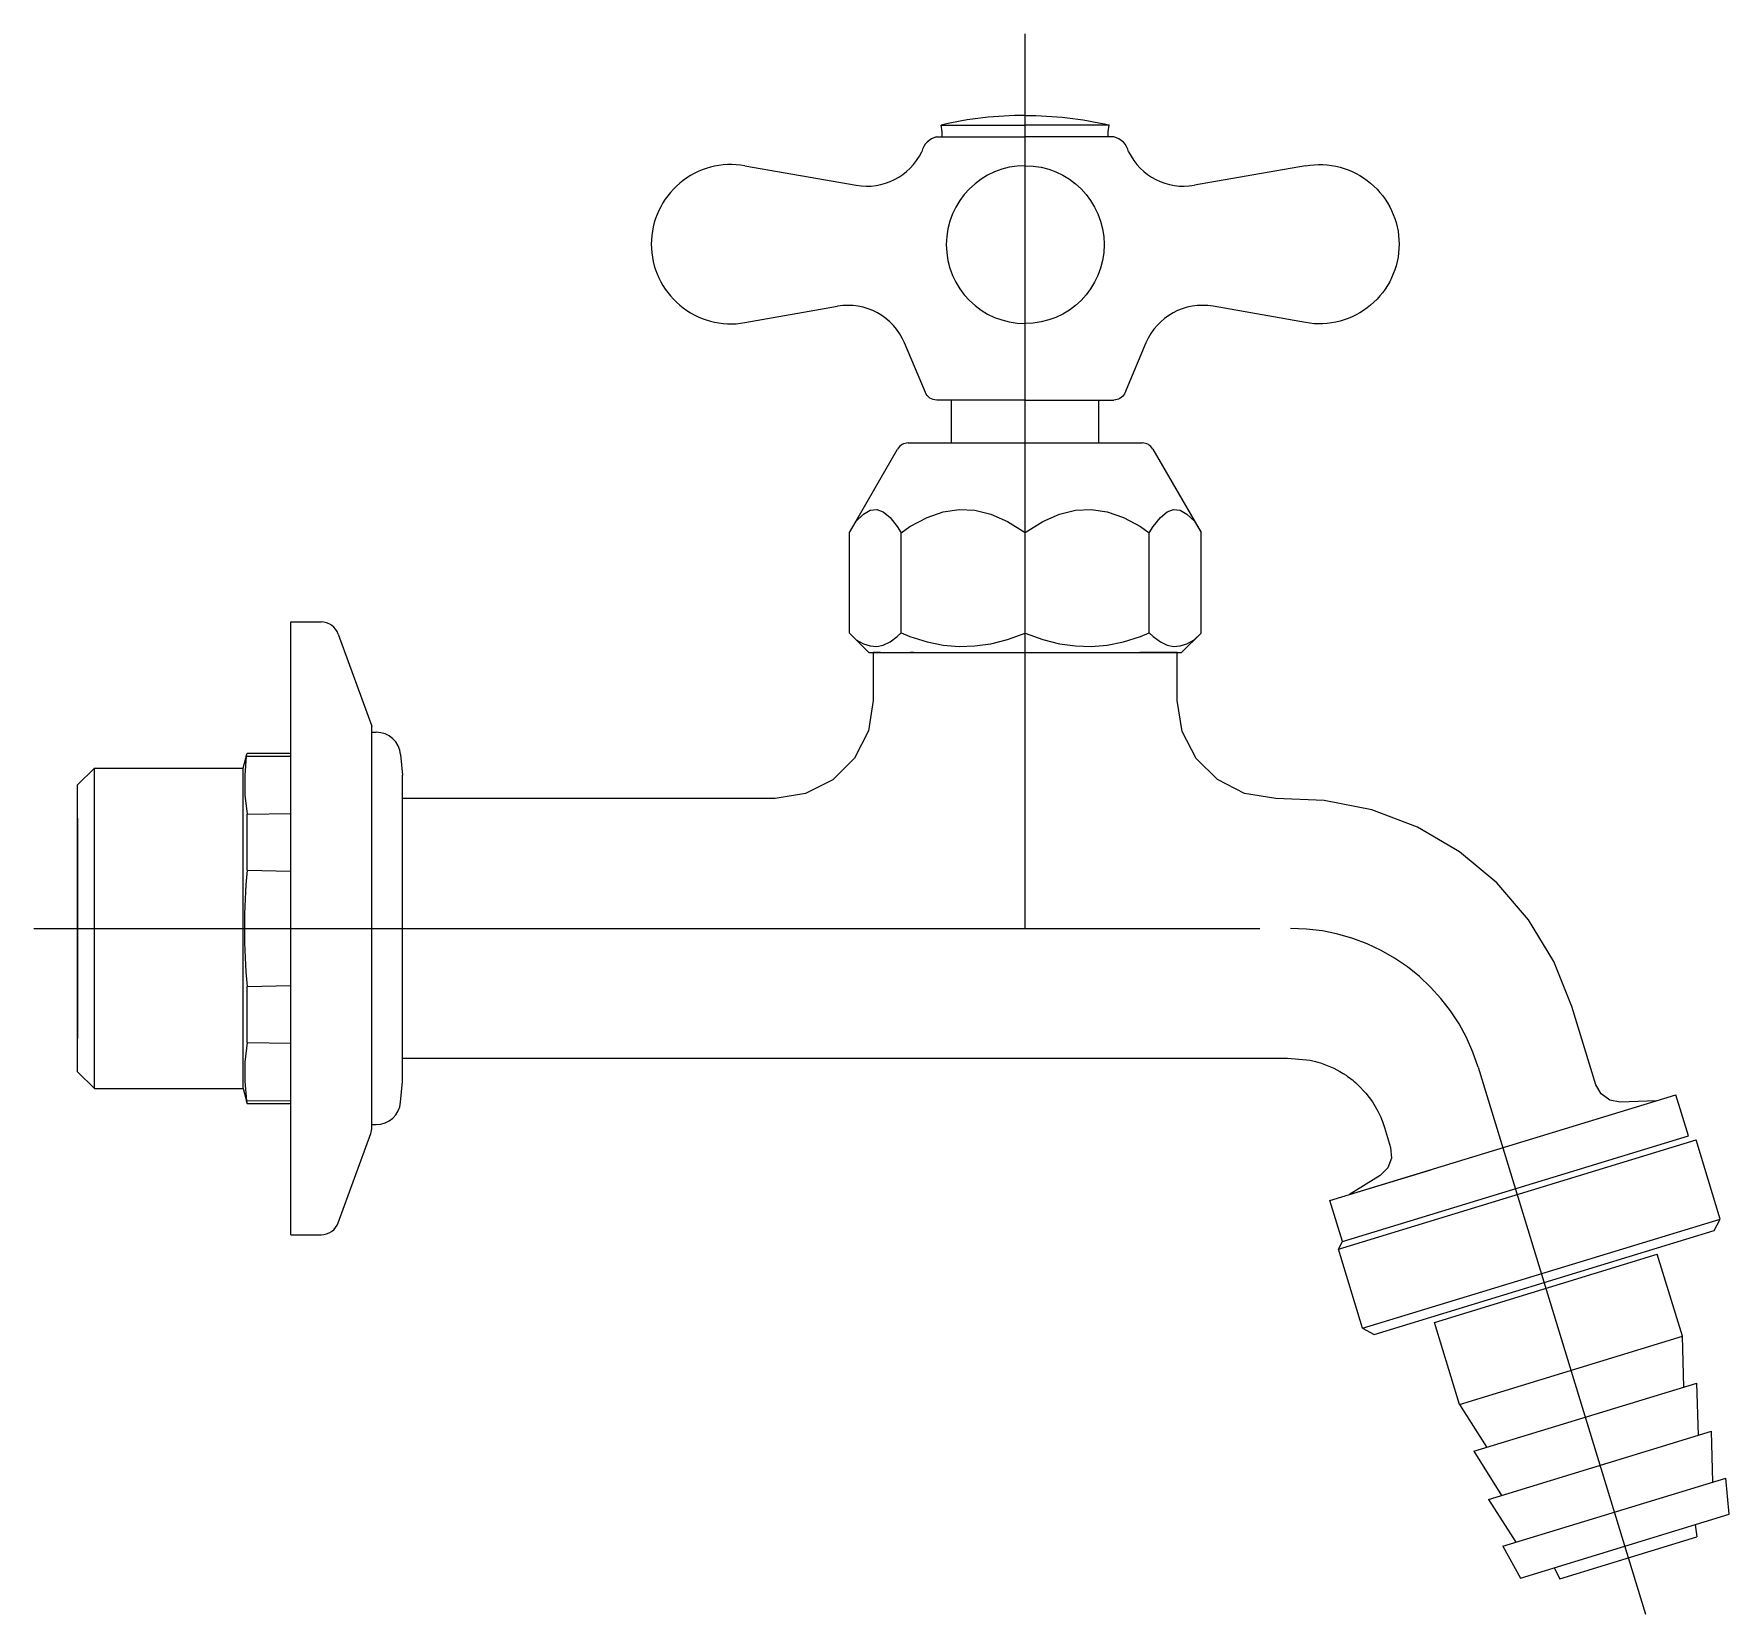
# Model space of a CAD drawing. Extents: x 17.761 to 17.899, y -2.568 to -2.439.
import ezdxf

# ---------------------------------------------------------------- set-up
doc = ezdxf.new("R2010")
doc.units = 0
doc.header["$LTSCALE"] = 0.2
doc.header["$MEASUREMENT"] = 0
doc.linetypes.add('AXES', pattern=[0.5400000065565109, 0.300000011920929, -0.07999999821186066, 0.07999999821186066, -0.07999999821186066])
doc.linetypes.add('CONTINU', pattern=[0])
doc.layers.get('0').update_dxf_attribs({"linetype": 'CONTINUOUS'})
doc.layers.add('DECA_EIXOS', color=5, linetype='AXES')

msp = doc.modelspace()

# ---------------------------------------------------------------- linework, layer by layer
at = {"linetype": 'CONTINU'}
for p, q in [((17.83424051721713, -2.44761507120342), (17.84146499633789, -2.447615070284796)), ((17.84868947545866, -2.44761507120342), (17.84146499633789, -2.447615070284796)), ((17.81859510324223, -2.449964063574017), (17.82766815681671, -2.451562112982212)), ((17.86433488943355, -2.449964063574017), (17.85526183585907, -2.451562112982212)), ((17.81859381875159, -2.46276630605601), (17.82614528213573, -2.461434782271948))]:
    msp.add_line(p, q, dxfattribs=at)
for points in [[(17.84146499633789, -2.445857678660908, 0.05765208997580709), (17.8346150588003, -2.44665018670455)], [(17.84146499633789, -2.445857678660908, -0.05765208997580709), (17.84831493387548, -2.44665018670455)], [(17.81859510324223, -2.449964063574017, 0.2204718550951991), (17.81328693954612, -2.451385738660687)], [(17.84146499633789, -2.449963820227432, 0.9999999999999999), (17.84146499633789, -2.462839042433547)], [(17.84146499633789, -2.449963820227432, -0.9999999999999999), (17.84146499633789, -2.462839042433547)], [(17.86433488943355, -2.449964063574017, -0.2204718550951991), (17.86964305312966, -2.451385738660687)], [(17.81328693954612, -2.451385738660687, 0.2204207080055777), (17.81096499807488, -2.456364875755574)], [(17.86964305312966, -2.451385738660687, -0.2204207080055777), (17.8719649946009, -2.456364875755574)], [(17.81096499807488, -2.456364875755574, 0.2204565901940726), (17.81328693376431, -2.461344409656302)], [(17.8719649946009, -2.456364875755574, -0.2204565901940726), (17.86964305891147, -2.461344409656302)], [(17.81328693376431, -2.461344409656302, 0.2204184390585335), (17.81859381875159, -2.46276630605601)], [(17.86433617392419, -2.46276630605601), (17.85678471054005, -2.461434782271948, 0.3502766352187807), (17.85130878303675, -2.464421390498284), (17.84956324395296, -2.468577250782817)], [(17.86964305891147, -2.461344409656302, -0.2204184390585335), (17.86433617392419, -2.46276630605601)], [(17.84146499633789, -2.469084095655158), (17.8342442407654, -2.469084094632858, -0.3019971918684024), (17.83332226496081, -2.468471341782225), (17.83162120963903, -2.464421390498284)], [(17.84956324395296, -2.468577250782817, -0.2701478738600387), (17.84869321760709, -2.469084094631801)], [(17.83192160606384, -2.472584095009613, 0.2679461239884639), (17.83105560021975, -2.473084077105411)], [(17.85187445302459, -2.473084184052077, 0.2679790564735773), (17.85100838661194, -2.472584096022891)], [(17.78543047503156, -2.488171063508437, 0.3152993470128301), (17.7840209350586, -2.487184090861129)], [(17.79051851192832, -2.498009819005741, 0.3888841810248992), (17.78852611923218, -2.496184092768478)], [(17.77799322558931, -2.507439696111256, 0.04554167325792322), (17.77799322558931, -2.516928491333048)], [(17.86470909881592, -2.522947344073105, -0.02897500806840893), (17.86555566085423, -2.523168200002781)], [(17.86555566085423, -2.523168200002781, -0.07077204303627885), (17.86763349914551, -2.524175152071761)], [(17.86763349914551, -2.524175152071761, -0.04075426896543138), (17.86863362535082, -2.524976018710127)], [(17.78852611923218, -2.528184091814803, 0.3888838744335955), (17.79051851079262, -2.526358368570539)], [(17.87023712539673, -2.527108916529464, -0.04645998160762232), (17.87078227996826, -2.528445113428878)], [(17.7880745314317, -2.528932635014354, 0.08748797158619136), (17.78816499328612, -2.528419609057993)], [(17.7840209350586, -2.537184095629501, 0.3152987888789835), (17.78543047488593, -2.536197125216991)]]:
    msp.add_lwpolyline(points, format="xyb", dxfattribs=at)
for points in [[(17.83468835449219, -2.447201397001728), (17.8346150588003, -2.44665018670455)], [(17.8346150588003, -2.44665018670455), (17.84146499633789, -2.446650202210664)], [(17.83468835449219, -2.447615071146476), (17.83468835449219, -2.447201397001728)], [(17.84831493387548, -2.44665018670455), (17.84146499633789, -2.446650202210664)], [(17.84824163818359, -2.447201397001728), (17.84831493387548, -2.44665018670455)], [(17.84824163818359, -2.447615071146476), (17.84824163818359, -2.447201397001728)], [(17.83546499633789, -2.472584095197724), (17.83546499633789, -2.46908409480569)], [(17.84146499633789, -2.469084095655158), (17.84869321760709, -2.469084094631801)], [(17.84746499633789, -2.472584095197724), (17.84746499633789, -2.46908409480569)], [(17.82712330245972, -2.47989501310234), (17.83105560021975, -2.473084077105411)], [(17.83192160606384, -2.472584095009613), (17.85100838661194, -2.472584096022891)], [(17.85187445302459, -2.473084184052077), (17.85580669403076, -2.479895020731735)], [(17.82882453346253, -2.478075101145553), (17.82935637235641, -2.478012004145431)], [(17.82935637235641, -2.478012004145431), (17.82989114522934, -2.478202166804122)], [(17.83478283023834, -2.478202166804122), (17.83607388877869, -2.478012000330734)], [(17.83607388877869, -2.478012000330734), (17.83735786056519, -2.478075099238204)], [(17.84557213020325, -2.478075097330856), (17.84685610198975, -2.478012002238082)], [(17.84685610198975, -2.478012002238082), (17.84814715957642, -2.478202166804122)], [(17.85303884887695, -2.478202162989425), (17.85357362174988, -2.478012000330734)], [(17.85357362174988, -2.478012000330734), (17.85410546112061, -2.478075095423507)], [(17.82712330245972, -2.47989501310234), (17.82766485008869, -2.4789570217344)], [(17.82766485008869, -2.4789570217344), (17.82828382349014, -2.478394974955367)], [(17.82828382349014, -2.478394974955367), (17.82882453346253, -2.478075101145553)], [(17.82989114522934, -2.478202166804122), (17.83044092845917, -2.478656253107833)], [(17.83044092845917, -2.478656253107833), (17.83101917219162, -2.479400592097091)], [(17.83101917219162, -2.479400592097091), (17.83135130023956, -2.479909405955123)], [(17.83135130023956, -2.479909405955123), (17.83205953407288, -2.479400594004439)], [(17.83205953407288, -2.479400594004439), (17.83345553970337, -2.478656255015182)], [(17.83345553970337, -2.478656255015182), (17.83478283023834, -2.478202166804122)], [(17.83735786056519, -2.478075099238204), (17.83866325092316, -2.478394974955367)], [(17.83866325092316, -2.478394974955367), (17.84002050971985, -2.478989796885299)], [(17.84002050971985, -2.478989796885299), (17.84146499633789, -2.479895009287643)], [(17.84146499633789, -2.479895009287643), (17.84290948104859, -2.478989800699996)], [(17.84290948104859, -2.478989800699996), (17.84426674079895, -2.478394973048019)], [(17.84426674079895, -2.478394973048019), (17.84557213020325, -2.478075097330856)], [(17.84814715957642, -2.478202166804122), (17.84947445106506, -2.478656253107833)], [(17.84947445106506, -2.478656253107833), (17.85087045669556, -2.479400588282394)], [(17.85087045669556, -2.479400588282394), (17.85157870101929, -2.479909405955123)], [(17.85157870101929, -2.479909405955123), (17.85191082191468, -2.479400592097091)], [(17.85191082191468, -2.479400592097091), (17.85248906707764, -2.478656253107833)], [(17.85248906707764, -2.478656253107833), (17.85303884887695, -2.478202162989425)], [(17.85410546112061, -2.478075095423507), (17.85464617156983, -2.478394969233321)], [(17.85464617156983, -2.478394969233321), (17.85526513676658, -2.478957016658933)], [(17.85526513676658, -2.478957016658933), (17.85580669403076, -2.479895020731735)], [(17.82712330245972, -2.48809240461235), (17.82712330245972, -2.47989501310234)], [(17.83135131454468, -2.488084100016402), (17.83135130023956, -2.479909405955123)], [(17.84146499443054, -2.488092406519698), (17.84146499633789, -2.479895009287643)], [(17.85157868766785, -2.488084100016402), (17.85157870101929, -2.479909405955123)], [(17.85580669403076, -2.488092400797652), (17.85580669403076, -2.479895020731735)], [(17.78156499481201, -2.487184092768478), (17.7840209350586, -2.487184090861129)], [(17.78156499481201, -2.512184092578817), (17.78156499481201, -2.487184092768478)], [(17.78543047503156, -2.488171063508437), (17.78816499328613, -2.495684089907455)], [(17.82712330245972, -2.48809240461235), (17.82768377557203, -2.488652879235816)], [(17.82712330245972, -2.48809240461235), (17.82871498823166, -2.489684094675826)], [(17.82768377557203, -2.488652879235816), (17.82828382539749, -2.488958451517867)], [(17.82828382539749, -2.488958451517867), (17.82882453250885, -2.489143132456588)], [(17.82935637235641, -2.489179562815475), (17.82989114332199, -2.489069770106124)], [(17.82989114332199, -2.489069770106124), (17.83044092845917, -2.488807603129195)], [(17.83044092845917, -2.488807603129195), (17.83101917314529, -2.488377860316085)], [(17.83101917314529, -2.488377860316085), (17.83135131454468, -2.488084100016402)], [(17.83135131454468, -2.488084100016402), (17.8320595331192, -2.488377856501388)], [(17.8320595331192, -2.488377856501388), (17.83345553970337, -2.488807601221847)], [(17.83345553970337, -2.488807601221847), (17.83478283023834, -2.489069772013473)], [(17.83478283023834, -2.489069772013473), (17.83607388687134, -2.489179562815475)], [(17.83735786056519, -2.489143134363937), (17.83866324996948, -2.488958453425216)], [(17.83866324996948, -2.488958453425216), (17.84002049218625, -2.488615037832964)], [(17.84002049218625, -2.488615037832964), (17.84146499443054, -2.488092406519698)], [(17.84146499443054, -2.488092406519698), (17.84290948104859, -2.488615031489181)], [(17.84290948104859, -2.488615031489181), (17.84426674079895, -2.488958453425216)], [(17.84426674079895, -2.488958453425216), (17.84557213020325, -2.489143134363937)], [(17.84685610198975, -2.489179564722824), (17.84814716148377, -2.489069772013473)], [(17.84814716148377, -2.489069772013473), (17.84947445106506, -2.488807605036544)], [(17.84947445106506, -2.488807605036544), (17.85087045478821, -2.488377862223434)], [(17.85087045478821, -2.488377862223434), (17.85157868766785, -2.488084100016402)], [(17.85157868766785, -2.488084100016402), (17.85191082930222, -2.488377865806423)], [(17.85191082930222, -2.488377865806423), (17.85248906707764, -2.488807605036544)], [(17.85248906707764, -2.488807605036544), (17.8530388469696, -2.489069772013473)], [(17.8530388469696, -2.489069772013473), (17.85357362174988, -2.489179564722824)], [(17.85410546302796, -2.489143134363937), (17.85464616966248, -2.488958457239913)], [(17.85421500396729, -2.489684094675826), (17.85580669403076, -2.488092400797652)], [(17.85464616966248, -2.488958457239913), (17.85524621367628, -2.488652882495405)], [(17.85524621367628, -2.488652882495405), (17.85580669403076, -2.488092400797652)], [(17.82871498823166, -2.489684094675826), (17.85421500396729, -2.489684094675826)], [(17.82882453250885, -2.489143132456588), (17.82935637235641, -2.489179562815475)], [(17.82906500244141, -2.489684094675826), (17.82906500148773, -2.493584048517989)], [(17.82966499519348, -2.489684092768478), (17.82906500244141, -2.489684094675826)], [(17.82966499519348, -2.489684092768478), (17.83211278343201, -2.489684094675826)], [(17.83235898113251, -2.489684094675826), (17.83211278343201, -2.489684094675826)], [(17.83607388687134, -2.489179562815475), (17.83735786056519, -2.489143134363937)], [(17.84557213020325, -2.489143134363937), (17.84685610198975, -2.489179564722824)], [(17.85057272529602, -2.489684094675826), (17.8532649974823, -2.489684092768478)], [(17.85386499023437, -2.489684094675826), (17.85082059288025, -2.489684094500224)], [(17.85386499023437, -2.489684094675826), (17.8532649974823, -2.489684092768478)], [(17.85357362174988, -2.489179564722824), (17.85410546302796, -2.489143134363937)], [(17.85386499023437, -2.493583915003585), (17.85386499023437, -2.489684094675826)], [(17.82906500148773, -2.493584048517989), (17.82867541027069, -2.496056691416549), (17.82753716826439, -2.498287195452499), (17.82576816534996, -2.500056199320602), (17.82353766134381, -2.501194441088485), (17.82106501722336, -2.501584033259201)], [(17.86191873862673, -2.501589999911825), (17.85934809875488, -2.501179971941757), (17.85714777374267, -2.500045846232223), (17.85541216850281, -2.498313590296554), (17.85427379798889, -2.496115464457321), (17.85386499023437, -2.493583915003585)], [(17.78816499328612, -2.528419609057993), (17.78816499328613, -2.495684089907455)], [(17.78816499328613, -2.496184092768478), (17.78852611923218, -2.496184092768478)], [(17.77766498947144, -2.499109094866561), (17.77799323654175, -2.497884094485091)], [(17.77792763096111, -2.498128930977398), (17.77780027770996, -2.499724097498703), (17.77780198287964, -2.501306947001266), (17.77799322509766, -2.502873607405471)], [(17.77792763096111, -2.498128930977398), (17.77799323654175, -2.497884094485091)], [(17.77792763096111, -2.498128930977398), (17.78156500244141, -2.498144020327377)], [(17.77799323654175, -2.497884094485091), (17.7815650100708, -2.497884095438766)], [(17.79051851192832, -2.498009819005741), (17.79066499328613, -2.499684069880294)], [(17.76416499328613, -2.50048409009819), (17.76553999328613, -2.499109094866561)], [(17.76553999328613, -2.525259090670394), (17.76553999328613, -2.499109094866561)], [(17.76553999328613, -2.499109094866561), (17.77766498947144, -2.499109094866561)], [(17.77766498947144, -2.525259090670394), (17.77766498947144, -2.499109094866561)], [(17.79066499328613, -2.512184092599981), (17.79066499328613, -2.499684069880294)], [(17.76416499328613, -2.523884095438766), (17.76416499328613, -2.50048409009819)], [(17.77799322509766, -2.502873607405471), (17.78156500244141, -2.502813995608138)], [(17.77799322558931, -2.507439696111256), (17.77799322509766, -2.502873607405471)], [(17.81981941628456, -2.501584033259201), (17.79066499328613, -2.501584081896591)], [(17.82106501722336, -2.501584033259201), (17.81981941628456, -2.501584033259201)], [(17.88606189346314, -2.518567164667892), (17.88459043884277, -2.51487905765419), (17.88253054046631, -2.511482367643165), (17.87993864440918, -2.508470715650367), (17.8768860244751, -2.505932287701416), (17.87345631027222, -2.503929396399307), (17.86974352645874, -2.50251657844429), (17.8658496131897, -2.501743517645644), (17.86191873862673, -2.501589999911825)], [(17.76416499328613, -2.503184091814803), (17.76416499328613, -2.512184092530059)], [(17.76416499328613, -2.503684092768478), (17.76416499328613, -2.512184092530059)], [(17.77799322558931, -2.507439696111256), (17.78156500244141, -2.507514126547622)], [(17.76416499328613, -2.512184092530059), (17.76416499328613, -2.520450021990585)], [(17.76416499328613, -2.512184092530059), (17.76416499328613, -2.520327966936874)], [(17.76416499328613, -2.512184092530059), (17.76416499328613, -2.521184093722152)], [(17.76416499328613, -2.512184092530059), (17.76416499328613, -2.520684092768478)], [(17.76416499328613, -2.512184092530059), (17.76416499328613, -2.520153682001876)], [(17.78156499481201, -2.537184092768478), (17.78156499481201, -2.512184092578817)], [(17.79066499328613, -2.524684115656661), (17.79066499328613, -2.512184092599981)], [(17.77799322558931, -2.516928491333048), (17.7815650100708, -2.516854060419845)], [(17.77799323272705, -2.521494577654647), (17.77799322558931, -2.516928491333048)], [(17.88801110458374, -2.524942748316573), (17.88606189346314, -2.518567164667892)], [(17.77799323272705, -2.521494577654647), (17.77780027770996, -2.523089473017501), (17.77780198287964, -2.524672323473739), (17.77793195744306, -2.526255401532735)], [(17.77799323272705, -2.521494577654647), (17.7815650100708, -2.521554193743514)], [(17.79066499328613, -2.522784103640365), (17.81981941628456, -2.522784152277755)], [(17.81981941628456, -2.522784152277755), (17.84789927864075, -2.522784152277755)], [(17.84789927864075, -2.522784152277755), (17.86285103988648, -2.522781984576034), (17.86470909881592, -2.522947344073105)], [(17.76416499328613, -2.523884095438766), (17.76553999328613, -2.525259090670394)], [(17.79051851079262, -2.526358368570539), (17.79066499328613, -2.524684115656661)], [(17.86863362535082, -2.524976018710127), (17.86924644470215, -2.52562604738121), (17.86978173828125, -2.526338006266402), (17.87023712539673, -2.527108916529464)], [(17.88999351119995, -2.526356791743087), (17.88914223861694, -2.526198859461593), (17.88843757247925, -2.525696225413131), (17.88801110458374, -2.524942748316573)], [(17.76553999328613, -2.525259090670394), (17.77766498947144, -2.525259090670394)], [(17.77766498947144, -2.525259090670394), (17.77799323654175, -2.526484092005538)], [(17.77793195744306, -2.526255401532735), (17.78156500244141, -2.526238980540084)], [(17.77799323654175, -2.526484092005538), (17.77793195744306, -2.526255401532735)], [(17.8663257484436, -2.534389235743331), (17.89453673171997, -2.525764271982955)], [(17.8679272637703, -2.533899603336013), (17.89293464554693, -2.526254078915528)], [(17.89072878646851, -2.526331113108443), (17.88999351119995, -2.526356791743087)], [(17.89293464554693, -2.526254078915528), (17.89072878646851, -2.526331113108443)], [(17.89556003189087, -2.529111338862228), (17.89453673171997, -2.525764271982955)], [(17.77799323654175, -2.526484092005538), (17.7815650100708, -2.52648409009819)], [(17.78543047488593, -2.536197125216991), (17.7880745314317, -2.528932635014354)], [(17.78816498947144, -2.528184092768478), (17.78852611923218, -2.528184091814803)], [(17.8673490524292, -2.537736302622604), (17.89556003189087, -2.529111338862228)], [(17.87078227996826, -2.528445113428878), (17.87127577590942, -2.53005925680046)], [(17.86701708221436, -2.538360644587325), (17.89618437576294, -2.529443309077072)], [(17.87127577590942, -2.530059256800461), (17.87134355545044, -2.530922396906662), (17.87104042816162, -2.531733144053268), (17.87042300796509, -2.532340100535202)], [(17.89815788650513, -2.53589836049919), (17.89618437576294, -2.529443309077072)], [(17.8679272637703, -2.533899603336013), (17.8745552164835, -2.531873234690977)], [(17.87042300796509, -2.532340100535202), (17.8679272637703, -2.533899603336013)], [(17.8673490524292, -2.537736302622604), (17.8663257484436, -2.534389235743331)], [(17.86899058914184, -2.544815696009445), (17.89815788650513, -2.53589836049919)], [(17.89765993118286, -2.536834868677901), (17.89815788650513, -2.53589836049919)], [(17.78156499481201, -2.537184092768478), (17.7840209350586, -2.537184095629501)], [(17.86992709732056, -2.545313647517013), (17.89765993118286, -2.536834868677901)], [(17.86701708221436, -2.538360644587325), (17.8673490524292, -2.537736302622604)], [(17.86899058914184, -2.544815696009445), (17.86701708221436, -2.538360644587325)], [(17.87485480499268, -2.544329943903731), (17.89302459335327, -2.538774880656051)], [(17.89507120132446, -2.545469012507247), (17.89302459335327, -2.538774880656051)], [(17.87690140533447, -2.551024073847579), (17.87485480499268, -2.544329943903731)], [(17.86899058914184, -2.544815696009445), (17.86992709732056, -2.545313647517013)], [(17.87690140533447, -2.551024073847579), (17.89507120132446, -2.545469012507247)], [(17.89518874743478, -2.549615845034709), (17.89507120132446, -2.545469012507247)], [(17.87807089233398, -2.55484929586296), (17.89624068832397, -2.549294234522628)], [(17.89638747787476, -2.553536692866134), (17.89624068832397, -2.549294234522628)], [(17.87690140533447, -2.551024073847579), (17.87912282943726, -2.554527690180587)], [(17.87926961898804, -2.558770144709396), (17.89743941116333, -2.553215083369064)], [(17.89755695727365, -2.557361912081828), (17.89743941116333, -2.553215083369064)], [(17.87807089233398, -2.55484929586296), (17.88032155227661, -2.558448539027023)], [(17.88043910598755, -2.562595362910079), (17.89860889816284, -2.557040301569747)], [(17.89888298416138, -2.559989009150314), (17.89860889816284, -2.557040301569747)], [(17.87926961898804, -2.558770144709396), (17.88149104316648, -2.56227375353234)], [(17.8818607711792, -2.565193221339034), (17.89888298416138, -2.559989009150314)], [(17.89611834335327, -2.56083424306755), (17.89624206161499, -2.561842112788009)], [(17.88508389282227, -2.565253504999923), (17.89624206161499, -2.561842112788009)], [(17.88043910598755, -2.562595362910079), (17.8818607711792, -2.565193221339034)], [(17.88462293624878, -2.564348742731857), (17.88508389282227, -2.565253504999923)]]:
    msp.add_lwpolyline(points, dxfattribs=at)
for centre, radius, start, end in [((17.82853442276668, -2.44664381863316), 0.004993999999999619, 260.0108697602462, 334.0993298011472), ((17.8543955699091, -2.44664381863316), 0.004993999999999619, 205.9006701988528, 279.9891302397538), ((17.82701317386009, -2.466356851750813), 0.004997999999999354, 22.78331707790646, 99.9999782598313)]:
    msp.add_arc(centre, radius, start, end, dxfattribs=at)
at = {"linetype": 'CONTINUOUS'}
for centre, start, end in [((17.83460014083989, -2.449189480473872), 102.8666540690425, 166.9659765850339), ((17.84832985183589, -2.449189480473872), 13.03402341496612, 77.13334593095752)]:
    msp.add_arc(centre, 0.001614959349622972, start, end, dxfattribs=at)
at = {"layer": 'DECA_EIXOS'}
for points in [[(17.84146499633789, -2.51218409271813), (17.84146499633789, -2.439208483942794)], [(17.76060073852539, -2.512184092530059), (17.86311315536499, -2.512184092768478)], [(17.8784253768762, -2.523514988725639), (17.89206452560425, -2.568132689722824)]]:
    msp.add_lwpolyline(points, dxfattribs=at)
msp.add_lwpolyline([(17.8784253768762, -2.523514988725639, 0.3297610294036829), (17.86311315536499, -2.512184092768478)], format="xyb", dxfattribs=at)

doc.saveas('drawing.dxf')
